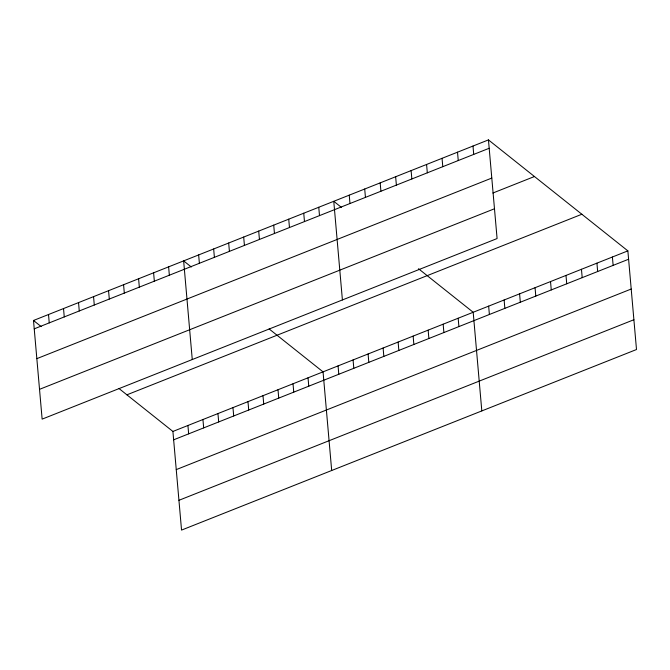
<?xml version="1.0" encoding="UTF-8"?>
<svg xmlns="http://www.w3.org/2000/svg" width="670" height="670" viewBox="0 0 670 670"><rect width="100%" height="100%" fill="white"/><g stroke="black" fill="none" stroke-linecap="round" stroke-linejoin="round"><path stroke-width="1" d="M488.455 139.904L497.09 238.553L42.135 419.127L33.5 320.478L488.455 139.904L627.865 250.873L636.5 349.522L181.545 530.096L172.91 431.446L119.009 388.541M34.229 328.844L489.184 148.271M36.842 358.643L491.797 178.061M492.894 193.019L534.459 176.52M39.522 389.337L494.477 208.764M126.906 394.823L581.861 214.249M172.91 431.446L627.865 250.873M173.647 439.813L628.602 259.24M176.252 469.611L631.207 289.03M178.94 500.306L633.895 319.732M341.44 207.398L333.769 201.302L342.404 299.951M418.49 268.729L473.188 312.262L481.814 410.919M191.302 266.987L183.639 260.89L192.265 359.539M269.139 328.945L323.049 371.858L331.684 470.507M33.5 320.478L41.172 326.583M612.397 257.012L613.134 265.379M596.928 263.151L597.665 271.517M581.46 269.29L582.197 277.656M565.991 275.429L566.728 283.795M550.531 281.567L551.259 289.934M535.062 287.706L535.791 296.073M519.593 293.845L520.322 302.212M504.125 299.984L504.853 308.351M488.656 306.123L489.385 314.498M472.986 146.043L473.715 154.41M457.518 152.182L458.255 160.549M458.171 318.225L458.9 326.591M442.049 158.321L442.786 166.688M443.155 324.18L443.892 332.555M426.581 164.46L427.318 172.827M428.147 330.142L428.875 338.509M411.112 170.599L411.849 178.965M413.13 336.097L413.859 344.472M395.643 176.738L396.38 185.104M398.114 342.06L398.851 350.427M380.175 182.877L380.912 191.252M383.106 348.023L383.835 356.39M364.706 189.015L365.443 197.39M368.09 353.978L368.818 362.344M349.238 195.154L349.974 203.529M353.073 359.941L353.81 368.307M338.065 365.895L338.794 374.262M318.761 207.256L319.49 215.623M303.745 213.219L304.473 221.586M308.033 377.813L308.769 386.18M288.728 219.174L289.465 227.54M293.024 383.776L293.753 392.143M273.72 225.137L274.449 233.503M278.008 389.731L278.737 398.097M258.704 231.091L259.432 239.458M262.992 395.694L263.729 404.06M243.687 237.054L244.424 245.421M247.984 401.648L248.712 410.015M228.679 243.009L229.408 251.376M232.967 407.611L233.696 415.978M213.663 248.972L214.392 257.339M217.951 413.566L218.688 421.941M198.647 254.927L199.384 263.293M202.943 419.529L203.672 427.896M187.927 425.484L188.655 433.858M168.622 266.844L169.351 275.219M153.606 272.807L154.343 281.174M138.598 278.762L139.327 287.137M123.582 284.725L124.31 293.091M108.565 290.68L109.302 299.055M93.557 296.642L94.286 305.009M78.541 302.597L79.269 310.972M63.524 308.56L64.261 316.927M48.516 314.515L49.245 322.89"/></g></svg>
